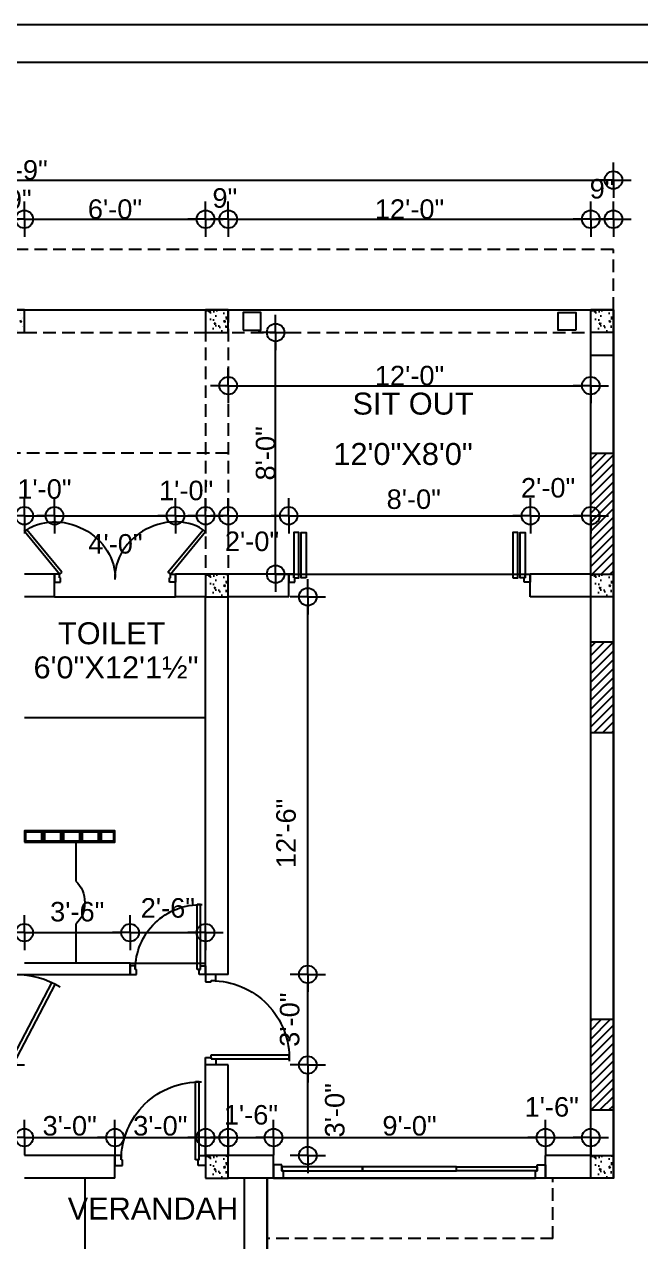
# Model space of a CAD drawing. Header units: inches. Extents: x 171009 to 352533, y -79956 to -38287.
# Drawn here: x 173543 to 173787.8, y -40141.6 to -39657.9 of the extents above; entities that cross this region are included whole.
import ezdxf

# ---------------------------------------------------------------- set-up
doc = ezdxf.new("R2010")
doc.units = ezdxf.units.IN
doc.header["$LTSCALE"] = 20
doc.header["$MEASUREMENT"] = 0
doc.header["$PDMODE"] = 34
doc.header["$PDSIZE"] = 5
doc.linetypes.add('HIDDEN', pattern=[0.375, 0.25, -0.125])
doc.linetypes.add('HIDDEN2', pattern=[0.1875, 0.125, -0.0625])
doc.layers.get('0').update_dxf_attribs({"linetype": 'CONTINUOUS'})
doc.layers.get('Defpoints').update_dxf_attribs({"linetype": 'CONTINUOUS'})
for name, color, linetype in [('AREA', 3, 'CONTINUOUS'), ('border', 230, 'CONTINUOUS'), ('COLUMN', 31, 'CONTINUOUS'), ('DIMLINE', 254, 'CONTINUOUS'), ('DOOR', 1, 'CONTINUOUS'), ('GLASS BRICKS', 4, 'CONTINUOUS'), ('HATCH', 8, 'CONTINUOUS'), ('text', 2, 'CONTINUOUS'), ('wall', 13, 'CONTINUOUS'), ('WINDOW', 4, 'CONTINUOUS')]:
    doc.layers.add(name, color=color, linetype=linetype)
doc.styles.add('style5', font='arial_B.ttf')
doc.styles.add('TEXTM', font='arial_B.ttf')
doc.dimstyles.new('ARCH_96_0', dxfattribs={"dimtxt": 7.75, "dimasz": 3.5, "dimexe": 0.25, "dimexo": 0, "dimgap": 0, "dimtad": 1, "dimzin": 15, "dimdsep": 46, "dimlunit": 4, "dimtxsty": 'TEXTM', "dimblk": 'BLK', "dimcen": 0, "dimdle": 0.09375, "dimse1": 1, "dimse2": 1, "dimclrd": 256, "dimclrt": 3, "dimadec": 0, "dimazin": 0, "dimtfac": 1, "dimtix": 1, "dimtmove": 2, "dimatfit": 3, "dimldrblk": 'BLK', "dimfxl": 0.25, "dimtvp": 1.4625, "dimtolj": 1, "dimtzin": 15, "dimlwd": -1, "dimarcsym": 0})
pattern_1 = [(45, (0, 18), (-1.767766953, 1.767766953), [])]

# ---------------------------------------------------------------- blocks, each defined once
blk = doc.blocks.new('A$C3B4262AC')
at = {"layer": 'DOOR'}
for p, q in [((0, 4), (0, 0)), ((2.5, 4), (0, 4)), ((2.5, 2.25), (2.5, 4)), ((0, 0), (3, 0)), ((3, 2.25), (2.5, 2.25)), ((3, 0), (3, 2.25))]:
    blk.add_line(p, q, dxfattribs=at)
blk = doc.blocks.new('DR1H902')
at = {"color": 0}
for p, q in [((-0.5, 0), (-0.5, 1)), ((-0.5, 1), (-0.45, 1)), ((-0.45, 0), (-0.45, 1)), ((-0.5, 0), (-0.45, 0))]:
    blk.add_line(p, q, dxfattribs=at)
blk.add_arc((-0.5, 0), 1, 0, 91.707, dxfattribs=at)
blk = doc.blocks.new('A$C1F9E242A')
blk.add_blockref('A$C3B4262AC', (0, 0))
at = {"xscale": -1}
blk.add_blockref('A$C3B4262AC', (36, 0), dxfattribs=at)
at = {"layer": 'DOOR', "xscale": -31, "yscale": 31, "zscale": 68.88888888888889}
blk.add_blockref('DR1H902', (18, 2.25), dxfattribs=at)
blk = doc.blocks.new('*U28')
at = {"xscale": -1}
blk.add_blockref('A$C1F9E242A', (0, -2), dxfattribs=at)
blk = doc.blocks.new('*U49')
blk.add_blockref('A$C1F9E242A', (-36, -2))
blk = doc.blocks.new('A$C30EC73FB')
at = {"layer": 'DOOR'}
for p, q in [((2, 0), (-12, 16.94)), ((2.94, 0.78), (-11.02, 17.65)), ((2.94, 0.78), (2, 0))]:
    blk.add_line(p, q, dxfattribs=at)
at = {"layer": 'DOOR', "extrusion": (0, 0, -1)}
blk.add_ellipse((2.83, 1.52), major_axis=(-19.46, 9.92), ratio=0.847758, start_param=0.387427, end_param=2.787493, dxfattribs=at)
blk = doc.blocks.new('*U48')
blk.add_blockref('A$C1F9E242A', (-36, -2))
blk = doc.blocks.new('BLK')
for q in [(0, 2), (-2, 0), (0, -2), (2, 0)]:
    blk.add_line((0, 0), q)
blk.add_circle((0, 0), 1)
blk = doc.blocks.new('*D53')
at = {"layer": 'Defpoints', "color": 0, "transparency": 16777216}
for p in [(173615.02, -39735.34), (173543.02, -39775.86), (173615.02, -39775.86)]:
    blk.add_point(p, dxfattribs=at)
at = {"layer": 'DIMLINE', "transparency": 16777216}
blk.add_line((173546.52, -39735.34), (173611.52, -39735.34), dxfattribs=at)
at = {"layer": 'DIMLINE', "transparency": 16777216, "xscale": 3.5, "yscale": 3.5, "zscale": 3.5, "rotation": 180}
blk.add_blockref('BLK', (173543.02, -39735.34), dxfattribs=at)
at = {"layer": 'DIMLINE', "transparency": 16777216, "xscale": 3.5, "yscale": 3.5, "zscale": 3.5}
blk.add_blockref('BLK', (173615.02, -39735.34), dxfattribs=at)
at = {"layer": 'DIMLINE', "color": 3, "transparency": 16777216, "insert": (173579.02, -39731.38), "char_height": 7.75, "attachment_point": 5, "style": 'TEXTM'}
blk.add_mtext('\\A1;6\'-0"', dxfattribs=at)
blk = doc.blocks.new('*D54')
at = {"layer": 'Defpoints', "color": 0, "transparency": 16777216}
for p in [(173768.02, -39735.34), (173624.02, -39775.86), (173768.02, -39775.86)]:
    blk.add_point(p, dxfattribs=at)
at = {"layer": 'DIMLINE', "transparency": 16777216}
blk.add_line((173627.52, -39735.34), (173764.52, -39735.34), dxfattribs=at)
at = {"layer": 'DIMLINE', "transparency": 16777216, "xscale": 3.5, "yscale": 3.5, "zscale": 3.5, "rotation": 180}
blk.add_blockref('BLK', (173624.02, -39735.34), dxfattribs=at)
at = {"layer": 'DIMLINE', "transparency": 16777216, "xscale": 3.5, "yscale": 3.5, "zscale": 3.5}
blk.add_blockref('BLK', (173768.02, -39735.34), dxfattribs=at)
at = {"layer": 'DIMLINE', "color": 3, "transparency": 16777216, "insert": (173696.02, -39731.38), "char_height": 7.75, "attachment_point": 5, "style": 'TEXTM'}
blk.add_mtext('\\A1;12\'-0"', dxfattribs=at)
blk = doc.blocks.new('*D65')
at = {"layer": 'Defpoints', "color": 0, "transparency": 16777216}
for p in [(173555.02, -39853.15), (173543.02, -39876.36), (173555.02, -39876.36)]:
    blk.add_point(p, dxfattribs=at)
at = {"layer": 'DIMLINE', "transparency": 16777216}
blk.add_line((173546.52, -39853.15), (173551.52, -39853.15), dxfattribs=at)
at = {"layer": 'DIMLINE', "transparency": 16777216, "xscale": 3.5, "yscale": 3.5, "zscale": 3.5, "rotation": 180}
blk.add_blockref('BLK', (173543.02, -39853.15), dxfattribs=at)
at = {"layer": 'DIMLINE', "transparency": 16777216, "xscale": 3.5, "yscale": 3.5, "zscale": 3.5}
blk.add_blockref('BLK', (173555.02, -39853.15), dxfattribs=at)
at = {"layer": 'DIMLINE', "color": 3, "transparency": 16777216, "insert": (173550.98, -39842.6), "char_height": 7.75, "attachment_point": 5, "style": 'TEXTM'}
blk.add_mtext('\\A1;1\'-0"', dxfattribs=at)
blk = doc.blocks.new('*D66')
at = {"layer": 'Defpoints', "color": 0, "transparency": 16777216}
for p in [(173603.02, -39853.15), (173555.02, -39882.62), (173603.02, -39882.62)]:
    blk.add_point(p, dxfattribs=at)
at = {"layer": 'DIMLINE', "transparency": 16777216}
blk.add_line((173558.52, -39853.15), (173599.52, -39853.15), dxfattribs=at)
at = {"layer": 'DIMLINE', "transparency": 16777216, "xscale": 3.5, "yscale": 3.5, "zscale": 3.5, "rotation": 180}
blk.add_blockref('BLK', (173555.02, -39853.15), dxfattribs=at)
at = {"layer": 'DIMLINE', "transparency": 16777216, "xscale": 3.5, "yscale": 3.5, "zscale": 3.5}
blk.add_blockref('BLK', (173603.02, -39853.15), dxfattribs=at)
at = {"layer": 'DIMLINE', "color": 3, "transparency": 16777216, "insert": (173579.21, -39864.37), "char_height": 7.75, "attachment_point": 5, "style": 'TEXTM'}
blk.add_mtext('\\A1;4\'-0"', dxfattribs=at)
blk = doc.blocks.new('*D67')
at = {"layer": 'Defpoints', "color": 0, "transparency": 16777216}
for p in [(173615.02, -39853.15), (173603.02, -39876.36), (173615.02, -39876.36)]:
    blk.add_point(p, dxfattribs=at)
at = {"layer": 'DIMLINE', "transparency": 16777216}
blk.add_line((173606.52, -39853.15), (173611.52, -39853.15), dxfattribs=at)
at = {"layer": 'DIMLINE', "transparency": 16777216, "xscale": 3.5, "yscale": 3.5, "zscale": 3.5, "rotation": 180}
blk.add_blockref('BLK', (173603.02, -39853.15), dxfattribs=at)
at = {"layer": 'DIMLINE', "transparency": 16777216, "xscale": 3.5, "yscale": 3.5, "zscale": 3.5}
blk.add_blockref('BLK', (173615.02, -39853.15), dxfattribs=at)
at = {"layer": 'DIMLINE', "color": 3, "transparency": 16777216, "insert": (173607.29, -39843.17), "char_height": 7.75, "attachment_point": 5, "style": 'TEXTM'}
blk.add_mtext('\\A1;1\'-0"', dxfattribs=at)
blk = doc.blocks.new('*D68')
at = {"layer": 'Defpoints', "color": 0, "transparency": 16777216}
for p in [(173648.02, -39853.15), (173624.02, -39876.36), (173648.02, -39876.36)]:
    blk.add_point(p, dxfattribs=at)
at = {"layer": 'DIMLINE', "transparency": 16777216}
blk.add_line((173627.52, -39853.15), (173644.52, -39853.15), dxfattribs=at)
at = {"layer": 'DIMLINE', "transparency": 16777216, "xscale": 3.5, "yscale": 3.5, "zscale": 3.5, "rotation": 180}
blk.add_blockref('BLK', (173624.02, -39853.15), dxfattribs=at)
at = {"layer": 'DIMLINE', "transparency": 16777216, "xscale": 3.5, "yscale": 3.5, "zscale": 3.5}
blk.add_blockref('BLK', (173648.02, -39853.15), dxfattribs=at)
at = {"layer": 'DIMLINE', "color": 3, "transparency": 16777216, "insert": (173633.45, -39863.35), "char_height": 7.75, "attachment_point": 5, "style": 'TEXTM'}
blk.add_mtext('\\A1;2\'-0"', dxfattribs=at)
blk = doc.blocks.new('*D69')
at = {"layer": 'Defpoints', "color": 0, "transparency": 16777216}
for p in [(173744.02, -39853.15), (173648.02, -39876.36), (173744.02, -39876.36)]:
    blk.add_point(p, dxfattribs=at)
at = {"layer": 'DIMLINE', "transparency": 16777216}
blk.add_line((173651.52, -39853.15), (173740.52, -39853.15), dxfattribs=at)
at = {"layer": 'DIMLINE', "transparency": 16777216, "xscale": 3.5, "yscale": 3.5, "zscale": 3.5, "rotation": 180}
blk.add_blockref('BLK', (173648.02, -39853.15), dxfattribs=at)
at = {"layer": 'DIMLINE', "transparency": 16777216, "xscale": 3.5, "yscale": 3.5, "zscale": 3.5}
blk.add_blockref('BLK', (173744.02, -39853.15), dxfattribs=at)
at = {"layer": 'DIMLINE', "color": 3, "transparency": 16777216, "insert": (173697.7, -39846.62), "char_height": 7.75, "attachment_point": 5, "style": 'TEXTM'}
blk.add_mtext('\\A1;8\'-0"', dxfattribs=at)
blk = doc.blocks.new('*D70')
at = {"layer": 'Defpoints', "color": 0, "transparency": 16777216}
for p in [(173768.02, -39853.15), (173744.02, -39876.36), (173768.02, -39876.36)]:
    blk.add_point(p, dxfattribs=at)
at = {"layer": 'DIMLINE', "transparency": 16777216}
blk.add_line((173747.52, -39853.15), (173764.52, -39853.15), dxfattribs=at)
at = {"layer": 'DIMLINE', "transparency": 16777216, "xscale": 3.5, "yscale": 3.5, "zscale": 3.5, "rotation": 180}
blk.add_blockref('BLK', (173744.02, -39853.15), dxfattribs=at)
at = {"layer": 'DIMLINE', "transparency": 16777216, "xscale": 3.5, "yscale": 3.5, "zscale": 3.5}
blk.add_blockref('BLK', (173768.02, -39853.15), dxfattribs=at)
at = {"layer": 'DIMLINE', "color": 3, "transparency": 16777216, "insert": (173751.07, -39842.09), "char_height": 7.75, "attachment_point": 5, "style": 'TEXTM'}
blk.add_mtext('\\A1;2\'-0"', dxfattribs=at)
blk = doc.blocks.new('*D79')
at = {"layer": 'Defpoints', "color": 0, "transparency": 16777216}
for p in [(173579.02, -40100.2), (173543.02, -40107.36), (173579.02, -40107.36)]:
    blk.add_point(p, dxfattribs=at)
at = {"layer": 'DIMLINE', "transparency": 16777216}
blk.add_line((173546.52, -40100.2), (173575.52, -40100.2), dxfattribs=at)
at = {"layer": 'DIMLINE', "transparency": 16777216, "xscale": 3.5, "yscale": 3.5, "zscale": 3.5, "rotation": 180}
blk.add_blockref('BLK', (173543.02, -40100.2), dxfattribs=at)
at = {"layer": 'DIMLINE', "transparency": 16777216, "xscale": 3.5, "yscale": 3.5, "zscale": 3.5}
blk.add_blockref('BLK', (173579.02, -40100.2), dxfattribs=at)
at = {"layer": 'DIMLINE', "color": 3, "transparency": 16777216, "insert": (173561.02, -40095.58), "char_height": 7.75, "attachment_point": 5, "style": 'TEXTM'}
blk.add_mtext('\\A1;3\'-0"', dxfattribs=at)
blk = doc.blocks.new('*D80')
at = {"layer": 'Defpoints', "color": 0, "transparency": 16777216}
for p in [(173615.02, -40100.2), (173579.02, -40107.36), (173615.02, -40107.36)]:
    blk.add_point(p, dxfattribs=at)
at = {"layer": 'DIMLINE', "transparency": 16777216}
blk.add_line((173582.52, -40100.2), (173611.52, -40100.2), dxfattribs=at)
at = {"layer": 'DIMLINE', "transparency": 16777216, "xscale": 3.5, "yscale": 3.5, "zscale": 3.5, "rotation": 180}
blk.add_blockref('BLK', (173579.02, -40100.2), dxfattribs=at)
at = {"layer": 'DIMLINE', "transparency": 16777216, "xscale": 3.5, "yscale": 3.5, "zscale": 3.5}
blk.add_blockref('BLK', (173615.02, -40100.2), dxfattribs=at)
at = {"layer": 'DIMLINE', "color": 3, "transparency": 16777216, "insert": (173597.02, -40095.58), "char_height": 7.75, "attachment_point": 5, "style": 'TEXTM'}
blk.add_mtext('\\A1;3\'-0"', dxfattribs=at)
blk = doc.blocks.new('*D81')
at = {"layer": 'Defpoints', "color": 0, "transparency": 16777216}
for p in [(173642.02, -40100.2), (173624.02, -40107.36), (173642.02, -40107.36)]:
    blk.add_point(p, dxfattribs=at)
at = {"layer": 'DIMLINE', "transparency": 16777216}
blk.add_line((173627.52, -40100.2), (173638.52, -40100.2), dxfattribs=at)
at = {"layer": 'DIMLINE', "transparency": 16777216, "xscale": 3.5, "yscale": 3.5, "zscale": 3.5, "rotation": 180}
blk.add_blockref('BLK', (173624.02, -40100.2), dxfattribs=at)
at = {"layer": 'DIMLINE', "transparency": 16777216, "xscale": 3.5, "yscale": 3.5, "zscale": 3.5}
blk.add_blockref('BLK', (173642.02, -40100.2), dxfattribs=at)
at = {"layer": 'DIMLINE', "color": 3, "transparency": 16777216, "insert": (173633.02, -40091.22), "char_height": 7.75, "attachment_point": 5, "style": 'TEXTM'}
blk.add_mtext('\\A1;1\'-6"', dxfattribs=at)
blk = doc.blocks.new('*D82')
at = {"layer": 'Defpoints', "color": 0, "transparency": 16777216}
for p in [(173750.02, -40100.2), (173642.02, -40107.36), (173750.02, -40107.36)]:
    blk.add_point(p, dxfattribs=at)
at = {"layer": 'DIMLINE', "transparency": 16777216}
blk.add_line((173645.52, -40100.2), (173746.52, -40100.2), dxfattribs=at)
at = {"layer": 'DIMLINE', "transparency": 16777216, "xscale": 3.5, "yscale": 3.5, "zscale": 3.5, "rotation": 180}
blk.add_blockref('BLK', (173642.02, -40100.2), dxfattribs=at)
at = {"layer": 'DIMLINE', "transparency": 16777216, "xscale": 3.5, "yscale": 3.5, "zscale": 3.5}
blk.add_blockref('BLK', (173750.02, -40100.2), dxfattribs=at)
at = {"layer": 'DIMLINE', "color": 3, "transparency": 16777216, "insert": (173696.02, -40095.58), "char_height": 7.75, "attachment_point": 5, "style": 'TEXTM'}
blk.add_mtext('\\A1;9\'-0"', dxfattribs=at)
blk = doc.blocks.new('*D83')
at = {"layer": 'Defpoints', "color": 0, "transparency": 16777216}
for p in [(173768.02, -40100.2), (173750.02, -40107.36), (173768.02, -40107.36)]:
    blk.add_point(p, dxfattribs=at)
at = {"layer": 'DIMLINE', "transparency": 16777216}
blk.add_line((173753.52, -40100.2), (173764.52, -40100.2), dxfattribs=at)
at = {"layer": 'DIMLINE', "transparency": 16777216, "xscale": 3.5, "yscale": 3.5, "zscale": 3.5, "rotation": 180}
blk.add_blockref('BLK', (173750.02, -40100.2), dxfattribs=at)
at = {"layer": 'DIMLINE', "transparency": 16777216, "xscale": 3.5, "yscale": 3.5, "zscale": 3.5}
blk.add_blockref('BLK', (173768.02, -40100.2), dxfattribs=at)
at = {"layer": 'DIMLINE', "color": 3, "transparency": 16777216, "insert": (173752.51, -40088.06), "char_height": 7.75, "attachment_point": 5, "style": 'TEXTM'}
blk.add_mtext('\\A1;1\'-6"', dxfattribs=at)
blk = doc.blocks.new('*D87')
at = {"layer": 'Defpoints', "color": 0, "transparency": 16777216}
for p in [(173585.02, -40018.79), (173543.02, -40030.86), (173585.02, -40030.86)]:
    blk.add_point(p, dxfattribs=at)
at = {"layer": 'DIMLINE', "transparency": 16777216}
blk.add_line((173546.52, -40018.79), (173581.52, -40018.79), dxfattribs=at)
at = {"layer": 'DIMLINE', "transparency": 16777216, "xscale": 3.5, "yscale": 3.5, "zscale": 3.5, "rotation": 180}
blk.add_blockref('BLK', (173543.02, -40018.79), dxfattribs=at)
at = {"layer": 'DIMLINE', "transparency": 16777216, "xscale": 3.5, "yscale": 3.5, "zscale": 3.5}
blk.add_blockref('BLK', (173585.02, -40018.79), dxfattribs=at)
at = {"layer": 'DIMLINE', "color": 3, "transparency": 16777216, "insert": (173564.02, -40010.51), "char_height": 7.75, "attachment_point": 5, "style": 'TEXTM'}
blk.add_mtext('\\A1;3\'-6"', dxfattribs=at)
blk = doc.blocks.new('*D88')
at = {"layer": 'Defpoints', "color": 0, "transparency": 16777216}
for p in [(173615.02, -40018.79), (173585.02, -40030.86), (173615.02, -40030.86)]:
    blk.add_point(p, dxfattribs=at)
at = {"layer": 'DIMLINE', "transparency": 16777216}
blk.add_line((173588.52, -40018.79), (173611.52, -40018.79), dxfattribs=at)
at = {"layer": 'DIMLINE', "transparency": 16777216, "xscale": 3.5, "yscale": 3.5, "zscale": 3.5, "rotation": 180}
blk.add_blockref('BLK', (173585.02, -40018.79), dxfattribs=at)
at = {"layer": 'DIMLINE', "transparency": 16777216, "xscale": 3.5, "yscale": 3.5, "zscale": 3.5}
blk.add_blockref('BLK', (173615.02, -40018.79), dxfattribs=at)
at = {"layer": 'DIMLINE', "color": 3, "transparency": 16777216, "insert": (173600.02, -40009.01), "char_height": 7.75, "attachment_point": 5, "style": 'TEXTM'}
blk.add_mtext('\\A1;2\'-6"', dxfattribs=at)
blk = doc.blocks.new('*D89')
at = {"layer": 'Defpoints', "color": 0, "transparency": 16777216}
for p in [(173624.02, -40071.36), (173655.59, -40071.36), (173624.02, -40107.36)]:
    blk.add_point(p, dxfattribs=at)
at = {"layer": 'DIMLINE', "transparency": 16777216}
blk.add_line((173655.59, -40103.86), (173655.59, -40074.86), dxfattribs=at)
at = {"layer": 'DIMLINE', "transparency": 16777216, "xscale": 3.5, "yscale": 3.5, "zscale": 3.5}
for p, rotation in [((173655.59, -40071.36), 90), ((173655.59, -40107.36), 270)]:
    blk.add_blockref('BLK', p, dxfattribs=dict(at, rotation=rotation))
at = {"layer": 'DIMLINE', "color": 3, "transparency": 16777216, "insert": (173666.38, -40089.36), "char_height": 7.75, "attachment_point": 5, "rotation": 90, "style": 'TEXTM'}
blk.add_mtext('\\A1;3\'-0"', dxfattribs=at)
blk = doc.blocks.new('*D90')
at = {"layer": 'Defpoints', "color": 0, "transparency": 16777216}
for p in [(173624.02, -40035.36), (173655.59, -40035.36), (173624.02, -40071.36)]:
    blk.add_point(p, dxfattribs=at)
at = {"layer": 'DIMLINE', "transparency": 16777216}
blk.add_line((173655.59, -40067.86), (173655.59, -40038.86), dxfattribs=at)
at = {"layer": 'DIMLINE', "transparency": 16777216, "xscale": 3.5, "yscale": 3.5, "zscale": 3.5}
for p, rotation in [((173655.59, -40035.36), 90), ((173655.59, -40071.36), 270)]:
    blk.add_blockref('BLK', p, dxfattribs=dict(at, rotation=rotation))
at = {"layer": 'DIMLINE', "color": 3, "transparency": 16777216, "insert": (173648.44, -40053.36), "char_height": 7.75, "attachment_point": 5, "rotation": 90, "style": 'TEXTM'}
blk.add_mtext('\\A1;3\'-0"', dxfattribs=at)
blk = doc.blocks.new('*D91')
at = {"layer": 'Defpoints', "color": 0, "transparency": 16777216}
for p in [(173624.02, -39885.36), (173655.59, -39885.36), (173624.02, -40035.36)]:
    blk.add_point(p, dxfattribs=at)
at = {"layer": 'DIMLINE', "transparency": 16777216}
blk.add_line((173655.59, -40031.86), (173655.59, -39888.86), dxfattribs=at)
at = {"layer": 'DIMLINE', "transparency": 16777216, "xscale": 3.5, "yscale": 3.5, "zscale": 3.5}
for p, rotation in [((173655.59, -39885.36), 90), ((173655.59, -40035.36), 270)]:
    blk.add_blockref('BLK', p, dxfattribs=dict(at, rotation=rotation))
at = {"layer": 'DIMLINE', "color": 3, "transparency": 16777216, "insert": (173647, -39979.37), "char_height": 7.75, "attachment_point": 5, "rotation": 90, "style": 'TEXTM'}
blk.add_mtext('\\A1;12\'-6"', dxfattribs=at)
blk = doc.blocks.new('*D95')
at = {"layer": 'Defpoints', "color": 0, "transparency": 16777216}
for p in [(173534.02, -39735.34), (173534.02, -39775.86), (173543.02, -39775.86)]:
    blk.add_point(p, dxfattribs=at)
at = {"layer": 'DIMLINE', "transparency": 16777216}
blk.add_line((173539.52, -39735.34), (173537.52, -39735.34), dxfattribs=at)
at = {"layer": 'DIMLINE', "transparency": 16777216, "xscale": 3.5, "yscale": 3.5, "zscale": 3.5, "rotation": 180}
blk.add_blockref('BLK', (173534.02, -39735.34), dxfattribs=at)
at = {"layer": 'DIMLINE', "transparency": 16777216, "xscale": 3.5, "yscale": 3.5, "zscale": 3.5}
blk.add_blockref('BLK', (173543.02, -39735.34), dxfattribs=at)
at = {"layer": 'DIMLINE', "color": 3, "transparency": 16777216, "insert": (173540.97, -39727.55), "char_height": 7.75, "attachment_point": 5, "style": 'TEXTM'}
blk.add_mtext('\\A1;9"', dxfattribs=at)
blk = doc.blocks.new('*D96')
at = {"layer": 'Defpoints', "color": 0, "transparency": 16777216}
for p in [(173615.02, -39735.34), (173615.02, -39775.86), (173624.02, -39775.86)]:
    blk.add_point(p, dxfattribs=at)
at = {"layer": 'DIMLINE', "transparency": 16777216}
blk.add_line((173620.52, -39735.34), (173618.52, -39735.34), dxfattribs=at)
at = {"layer": 'DIMLINE', "transparency": 16777216, "xscale": 3.5, "yscale": 3.5, "zscale": 3.5, "rotation": 180}
blk.add_blockref('BLK', (173615.02, -39735.34), dxfattribs=at)
at = {"layer": 'DIMLINE', "transparency": 16777216, "xscale": 3.5, "yscale": 3.5, "zscale": 3.5}
blk.add_blockref('BLK', (173624.02, -39735.34), dxfattribs=at)
at = {"layer": 'DIMLINE', "color": 3, "transparency": 16777216, "insert": (173622.66, -39726.95), "char_height": 7.75, "attachment_point": 5, "style": 'TEXTM'}
blk.add_mtext('\\A1;9"', dxfattribs=at)
blk = doc.blocks.new('*D97')
at = {"layer": 'Defpoints', "color": 0, "transparency": 16777216}
for p in [(173777.02, -39735.34), (173768.02, -39775.86), (173777.02, -39775.86)]:
    blk.add_point(p, dxfattribs=at)
at = {"layer": 'DIMLINE', "transparency": 16777216}
blk.add_line((173771.52, -39735.34), (173773.52, -39735.34), dxfattribs=at)
at = {"layer": 'DIMLINE', "transparency": 16777216, "xscale": 3.5, "yscale": 3.5, "zscale": 3.5, "rotation": 180}
blk.add_blockref('BLK', (173768.02, -39735.34), dxfattribs=at)
at = {"layer": 'DIMLINE', "transparency": 16777216, "xscale": 3.5, "yscale": 3.5, "zscale": 3.5}
blk.add_blockref('BLK', (173777.02, -39735.34), dxfattribs=at)
at = {"layer": 'DIMLINE', "color": 3, "transparency": 16777216, "insert": (173772.52, -39723.28), "char_height": 7.75, "attachment_point": 5, "style": 'TEXTM'}
blk.add_mtext('\\A1;9"', dxfattribs=at)
blk = doc.blocks.new('*D108')
at = {"layer": 'Defpoints', "color": 0, "transparency": 16777216}
for p in [(173619.52, -39780.36), (173642.84, -39780.36), (173638.23, -39876.36)]:
    blk.add_point(p, dxfattribs=at)
at = {"layer": 'DIMLINE', "transparency": 16777216}
blk.add_line((173642.84, -39872.86), (173642.84, -39783.86), dxfattribs=at)
at = {"layer": 'DIMLINE', "transparency": 16777216, "xscale": 3.5, "yscale": 3.5, "zscale": 3.5}
for p, rotation in [((173642.84, -39780.36), 90), ((173642.84, -39876.36), 270)]:
    blk.add_blockref('BLK', p, dxfattribs=dict(at, rotation=rotation))
at = {"layer": 'DIMLINE', "color": 3, "transparency": 16777216, "insert": (173638.89, -39828.36), "char_height": 7.75, "attachment_point": 5, "rotation": 90, "style": 'TEXTM'}
blk.add_mtext('\\A1;8\'-0"', dxfattribs=at)
blk = doc.blocks.new('*D109')
at = {"layer": 'Defpoints', "color": 0, "transparency": 16777216}
for p in [(173768.02, -39801.48), (173624.02, -39817.34), (173768.02, -39817.34)]:
    blk.add_point(p, dxfattribs=at)
at = {"layer": 'DIMLINE', "transparency": 16777216}
blk.add_line((173627.52, -39801.48), (173764.52, -39801.48), dxfattribs=at)
at = {"layer": 'DIMLINE', "transparency": 16777216, "xscale": 3.5, "yscale": 3.5, "zscale": 3.5, "rotation": 180}
blk.add_blockref('BLK', (173624.02, -39801.48), dxfattribs=at)
at = {"layer": 'DIMLINE', "transparency": 16777216, "xscale": 3.5, "yscale": 3.5, "zscale": 3.5}
blk.add_blockref('BLK', (173768.02, -39801.48), dxfattribs=at)
at = {"layer": 'DIMLINE', "color": 3, "transparency": 16777216, "insert": (173696.02, -39797.52), "char_height": 7.75, "attachment_point": 5, "style": 'TEXTM'}
blk.add_mtext('\\A1;12\'-0"', dxfattribs=at)
blk = doc.blocks.new('*D158')
at = {"layer": 'Defpoints', "color": 0, "transparency": 16777216}
for p in [(173777.02, -39719.78), (173300.02, -39747.36), (173777.02, -39747.36)]:
    blk.add_point(p, dxfattribs=at)
at = {"layer": 'DIMLINE', "transparency": 16777216}
blk.add_line((173303.52, -39719.78), (173773.52, -39719.78), dxfattribs=at)
at = {"layer": 'DIMLINE', "transparency": 16777216, "xscale": 3.5, "yscale": 3.5, "zscale": 3.5, "rotation": 180}
blk.add_blockref('BLK', (173300.02, -39719.78), dxfattribs=at)
at = {"layer": 'DIMLINE', "transparency": 16777216, "xscale": 3.5, "yscale": 3.5, "zscale": 3.5}
blk.add_blockref('BLK', (173777.02, -39719.78), dxfattribs=at)
at = {"layer": 'DIMLINE', "color": 3, "transparency": 16777216, "insert": (173538.52, -39715.82), "char_height": 7.75, "attachment_point": 5, "style": 'TEXTM'}
blk.add_mtext('\\A1;39\'-9"', dxfattribs=at)
blk = doc.blocks.new('A$C51655814')
at = {"layer": 'DOOR', "color": 4}
for p, q in [((23.9, 0), (2.67, 43.23)), ((25.7, 0.88), (4.5, 44.05)), ((22.11, 0.88), (43.31, 44.05)), ((23.9, 0), (45.14, 43.23)), ((23.9, 0), (22.11, 0.88)), ((23.9, 0), (25.7, 0.88))]:
    blk.add_line(p, q, dxfattribs=at)
blk.add_arc((23.9, -1.65), 49.65, 61.22061, 118.77939, dxfattribs=at)

msp = doc.modelspace()

# ---------------------------------------------------------------- hatches: boundary and pattern name
h = msp.add_hatch()
h.set_pattern_fill('ANSI31', color=256, scale=20, style=0)
h.set_pattern_definition(pattern_1)
h.paths.add_polyline_path([(173777.018, -39828.358), (173768.018, -39828.358), (173768.018, -39876.358), (173777.018, -39876.358)])
h = msp.add_hatch()
h.set_pattern_fill('ANSI31', color=256, scale=20, style=0)
h.set_pattern_definition(pattern_1)
h.paths.add_polyline_path([(173777.018, -39903.358), (173768.018, -39903.358), (173768.018, -39939.358), (173777.018, -39939.358)])
h = msp.add_hatch()
h.set_pattern_fill('ANSI31', color=256, scale=20, style=0)
h.paths.add_polyline_path([(173777.018, -40053.358), (173768.018, -40053.358), (173768.018, -40089.358), (173777.018, -40089.358)])
at = {"layer": 'HATCH'}
h = msp.add_hatch(dxfattribs=at)
h.set_pattern_fill('AR-CONC', color=8, style=0)
h.set_pattern_definition([(50, (48.9617, -2078.8296), (7.17260183, -0.62752135), [0.75, -8.25]), (355, (48.962, -2078.8296), (-1.38751334, 7.52192134), [0.6, -6.6]), (100.4514, (49.5594, -2078.882), (5.78509382, 6.89439542), [0.6374019, -7.01142112]), (46.1842, (48.962, -2076.83), (10.6724105, -1.65519014), [1.125, -12.375]), (96.6356, (49.851, -2076.968), (9.34662706, 9.7411787), [0.9561029, -10.51713]), (351.1842, (48.962, -2076.83), (9.34661945, 9.741186), [0.9, -9.9]), (21, (49.9617, -2077.3296), (5.96907052, -4.0261889), [0.75, -8.25]), (326, (49.962, -2077.3296), (2.43315332, 7.25150045), [0.6, -6.6]), (71.4514, (50.459, -2077.665), (8.40222629, 3.22530497), [0.6374019, -7.01142112]), (37.5, (48.9617, -2078.8296), (0.121598553, 3.32893854), [0, -6.52, 0, -6.7, 0, -6.625]), (7.5, (48.9617, -2078.8296), (2.630695374, 3.94411712), [0, -3.82, 0, -6.37, 0, -2.525]), (327.5, (46.7317, -2078.8296), (5.33822436, -0.225548717), [0, -2.5, 0, -7.8, 0, -10.35]), (317.5, (45.7317, -2078.8296), (5.83186169, 1.00104982), [0, -3.25, 0, -5.18, 0, -7.35])])
h.paths.add_polyline_path([(173543.019, -39771.358), (173534.019, -39771.358), (173534.019, -39780.358), (173543.019, -39780.358)])
h = msp.add_hatch(dxfattribs=at)
h.set_pattern_fill('AR-CONC', color=8, style=0)
h.set_pattern_definition([(50, (129.96, -2078.8296), (7.17260183, -0.62752135), [0.75, -8.25]), (355, (129.96, -2078.8296), (-1.38751334, 7.52192134), [0.6, -6.6]), (100.4514, (130.558, -2078.882), (5.78509382, 6.89439542), [0.6374019, -7.01142112]), (46.1842, (129.96, -2076.83), (10.6724105, -1.65519014), [1.125, -12.375]), (96.6356, (130.85, -2076.968), (9.34662706, 9.7411787), [0.9561029, -10.51713]), (351.1842, (129.96, -2076.83), (9.34661945, 9.741186), [0.9, -9.9]), (21, (130.96, -2077.3296), (5.96907052, -4.0261889), [0.75, -8.25]), (326, (130.96, -2077.3296), (2.43315332, 7.25150045), [0.6, -6.6]), (71.4514, (131.4576, -2077.665), (8.40222629, 3.22530497), [0.6374019, -7.01142112]), (37.5, (129.9602, -2078.8296), (0.121598553, 3.32893854), [0, -6.52, 0, -6.7, 0, -6.625]), (7.5, (129.96, -2078.8296), (2.630695374, 3.94411712), [0, -3.82, 0, -6.37, 0, -2.525]), (327.5, (127.7302, -2078.8296), (5.33822436, -0.225548717), [0, -2.5, 0, -7.8, 0, -10.35]), (317.5, (126.73, -2078.8296), (5.83186169, 1.00104982), [0, -3.25, 0, -5.18, 0, -7.35])])
h.paths.add_polyline_path([(173624.018, -39771.358), (173615.018, -39771.358), (173615.018, -39780.358), (173624.018, -39780.358)])
h = msp.add_hatch(dxfattribs=at)
h.set_pattern_fill('AR-CONC', color=8, style=0)
h.set_pattern_definition([(50, (282.96, -2078.8296), (7.17260183, -0.62752135), [0.75, -8.25]), (355, (282.96, -2078.8296), (-1.38751334, 7.52192134), [0.6, -6.6]), (100.4514, (283.558, -2078.882), (5.78509382, 6.89439542), [0.6374019, -7.01142112]), (46.1842, (282.96, -2076.83), (10.6724105, -1.65519014), [1.125, -12.375]), (96.6356, (283.85, -2076.968), (9.34662706, 9.7411787), [0.9561029, -10.51713]), (351.1842, (282.96, -2076.83), (9.34661945, 9.741186), [0.9, -9.9]), (21, (283.96, -2077.3296), (5.96907052, -4.0261889), [0.75, -8.25]), (326, (283.96, -2077.3296), (2.43315332, 7.25150045), [0.6, -6.6]), (71.4514, (284.4576, -2077.665), (8.40222629, 3.22530497), [0.6374019, -7.01142112]), (37.5, (282.9602, -2078.8296), (0.121598553, 3.32893854), [0, -6.52, 0, -6.7, 0, -6.625]), (7.5, (282.96, -2078.8296), (2.630695374, 3.94411712), [0, -3.82, 0, -6.37, 0, -2.525]), (327.5, (280.7302, -2078.8296), (5.33822436, -0.225548717), [0, -2.5, 0, -7.8, 0, -10.35]), (317.5, (279.73, -2078.8296), (5.83186169, 1.00104982), [0, -3.25, 0, -5.18, 0, -7.35])])
h.paths.add_polyline_path([(173777.018, -39771.358), (173768.018, -39771.358), (173768.018, -39780.358), (173777.018, -39780.358)])
h = msp.add_hatch(dxfattribs=at)
h.set_pattern_fill('AR-CONC', color=8, style=0)
h.set_pattern_definition([(50, (129.9617, -2183.8296), (7.17260183, -0.62752135), [0.75, -8.25]), (355, (129.962, -2183.8296), (-1.38751334, 7.52192134), [0.6, -6.6]), (100.4514, (130.5594, -2183.882), (5.78509382, 6.89439542), [0.6374019, -7.01142112]), (46.1842, (129.962, -2181.83), (10.6724105, -1.65519014), [1.125, -12.375]), (96.6356, (130.851, -2181.968), (9.34662706, 9.7411787), [0.9561029, -10.51713]), (351.1842, (129.962, -2181.83), (9.34661945, 9.741186), [0.9, -9.9]), (21, (130.9617, -2182.3296), (5.96907052, -4.0261889), [0.75, -8.25]), (326, (130.962, -2182.3296), (2.43315332, 7.25150045), [0.6, -6.6]), (71.4514, (131.459, -2182.665), (8.40222629, 3.22530497), [0.6374019, -7.01142112]), (37.5, (129.9617, -2183.8296), (0.121598553, 3.32893854), [0, -6.52, 0, -6.7, 0, -6.625]), (7.5, (129.9617, -2183.8296), (2.630695374, 3.94411712), [0, -3.82, 0, -6.37, 0, -2.525]), (327.5, (127.7317, -2183.8296), (5.33822436, -0.225548717), [0, -2.5, 0, -7.8, 0, -10.35]), (317.5, (126.7317, -2183.8296), (5.83186169, 1.00104982), [0, -3.25, 0, -5.18, 0, -7.35])])
h.paths.add_polyline_path([(173624.019, -39876.358), (173615.019, -39876.358), (173615.019, -39885.358), (173624.019, -39885.358)])
h = msp.add_hatch(dxfattribs=at)
h.set_pattern_fill('AR-CONC', color=8, style=0)
h.set_pattern_definition([(50, (282.96, -2183.8296), (7.17260183, -0.62752135), [0.75, -8.25]), (355, (282.96, -2183.8296), (-1.38751334, 7.52192134), [0.6, -6.6]), (100.4514, (283.558, -2183.882), (5.78509382, 6.89439542), [0.6374019, -7.01142112]), (46.1842, (282.96, -2181.83), (10.6724105, -1.65519014), [1.125, -12.375]), (96.6356, (283.85, -2181.968), (9.34662706, 9.7411787), [0.9561029, -10.51713]), (351.1842, (282.96, -2181.83), (9.34661945, 9.741186), [0.9, -9.9]), (21, (283.96, -2182.3296), (5.96907052, -4.0261889), [0.75, -8.25]), (326, (283.96, -2182.3296), (2.43315332, 7.25150045), [0.6, -6.6]), (71.4514, (284.4576, -2182.665), (8.40222629, 3.22530497), [0.6374019, -7.01142112]), (37.5, (282.9602, -2183.8296), (0.121598553, 3.32893854), [0, -6.52, 0, -6.7, 0, -6.625]), (7.5, (282.96, -2183.8296), (2.630695374, 3.94411712), [0, -3.82, 0, -6.37, 0, -2.525]), (327.5, (280.7302, -2183.8296), (5.33822436, -0.225548717), [0, -2.5, 0, -7.8, 0, -10.35]), (317.5, (279.73, -2183.8296), (5.83186169, 1.00104982), [0, -3.25, 0, -5.18, 0, -7.35])])
h.paths.add_polyline_path([(173777.018, -39876.358), (173768.018, -39876.358), (173768.018, -39885.358), (173777.018, -39885.358)])
h = msp.add_hatch(dxfattribs=at)
h.set_pattern_fill('AR-CONC', color=8, style=0)
h.set_pattern_definition([(50, (129.9617, -2414.8296), (7.17260183, -0.62752135), [0.75, -8.25]), (355, (129.962, -2414.8296), (-1.38751334, 7.52192134), [0.6, -6.6]), (100.4514, (130.5594, -2414.882), (5.78509382, 6.89439542), [0.6374019, -7.01142112]), (46.1842, (129.962, -2412.83), (10.6724105, -1.65519014), [1.125, -12.375]), (96.6356, (130.851, -2412.968), (9.34662706, 9.7411787), [0.9561029, -10.51713]), (351.1842, (129.962, -2412.83), (9.34661945, 9.741186), [0.9, -9.9]), (21, (130.9617, -2413.3296), (5.96907052, -4.0261889), [0.75, -8.25]), (326, (130.962, -2413.3296), (2.43315332, 7.25150045), [0.6, -6.6]), (71.4514, (131.459, -2413.665), (8.40222629, 3.22530497), [0.6374019, -7.01142112]), (37.5, (129.9617, -2414.8296), (0.121598553, 3.32893854), [0, -6.52, 0, -6.7, 0, -6.625]), (7.5, (129.9617, -2414.8296), (2.630695374, 3.94411712), [0, -3.82, 0, -6.37, 0, -2.525]), (327.5, (127.7317, -2414.8296), (5.33822436, -0.225548717), [0, -2.5, 0, -7.8, 0, -10.35]), (317.5, (126.7317, -2414.8296), (5.83186169, 1.00104982), [0, -3.25, 0, -5.18, 0, -7.35])])
h.paths.add_polyline_path([(173624.019, -40107.358), (173615.019, -40107.358), (173615.019, -40116.358), (173624.019, -40116.358)])
h = msp.add_hatch(dxfattribs=at)
h.set_pattern_fill('AR-CONC', color=8, style=0)
h.set_pattern_definition([(50, (282.9617, -2414.8296), (7.17260183, -0.62752135), [0.75, -8.25]), (355, (282.962, -2414.8296), (-1.38751334, 7.52192134), [0.6, -6.6]), (100.4514, (283.5594, -2414.882), (5.78509382, 6.89439542), [0.6374019, -7.01142112]), (46.1842, (282.962, -2412.83), (10.6724105, -1.65519014), [1.125, -12.375]), (96.6356, (283.851, -2412.968), (9.34662706, 9.7411787), [0.9561029, -10.51713]), (351.1842, (282.962, -2412.83), (9.34661945, 9.741186), [0.9, -9.9]), (21, (283.9617, -2413.3296), (5.96907052, -4.0261889), [0.75, -8.25]), (326, (283.962, -2413.3296), (2.43315332, 7.25150045), [0.6, -6.6]), (71.4514, (284.459, -2413.665), (8.40222629, 3.22530497), [0.6374019, -7.01142112]), (37.5, (282.9617, -2414.8296), (0.121598553, 3.32893854), [0, -6.52, 0, -6.7, 0, -6.625]), (7.5, (282.9617, -2414.8296), (2.630695374, 3.94411712), [0, -3.82, 0, -6.37, 0, -2.525]), (327.5, (280.7317, -2414.8296), (5.33822436, -0.225548717), [0, -2.5, 0, -7.8, 0, -10.35]), (317.5, (279.7317, -2414.8296), (5.83186169, 1.00104982), [0, -3.25, 0, -5.18, 0, -7.35])])
h.paths.add_polyline_path([(173777.019, -40107.358), (173768.019, -40107.358), (173768.019, -40116.358), (173777.019, -40116.358)])

# ---------------------------------------------------------------- linework, layer by layer
at = {"linetype": 'HIDDEN'}
for p, q in [((173777.018, -39747.358), (173300.018, -39747.358)), ((173777.018, -39771.358), (173777.018, -39747.358)), ((173753.018, -40140.358), (173753.018, -40116.358)), ((173753.018, -40140.358), (173639.018, -40140.358))]:
    msp.add_line(p, q, dxfattribs=at)
at = {"linetype": 'HIDDEN2', "ltscale": 2}
for p, q in [((173615.018, -39771.358), (173615.018, -39876.358)), ((173624.018, -39771.358), (173624.018, -39876.358)), ((173543.018, -39780.358), (173768.018, -39780.358)), ((173624.018, -39828.331), (173453.018, -39828.331))]:
    msp.add_line(p, q, dxfattribs=at)
for p, q in [((173555.018, -39885.358), (173603.018, -39885.358)), ((173543.018, -39933.358), (173615.018, -39933.358)), ((173563.539, -39998.418), (173563.539, -39982.858)), ((173563.539, -40030.858), (173563.539, -40015.299)), ((173585.018, -40030.858), (173615.018, -40030.858)), ((173567.018, -40116.358), (173567.018, -40176.358)), ((173630.518, -40176.358), (173630.518, -40116.358)), ((173639.518, -40185.358), (173639.518, -40116.358)), ((173646.018, -40116.358), (173746.018, -40116.358))]:
    msp.add_line(p, q)
at = {"color": 3}
msp.add_lwpolyline([(173236.719, -39657.916), (174863.333, -39657.916), (174863.333, -40437.786), (173236.719, -40437.786)], close=True, dxfattribs=at)
at = {"lineweight": -2}
for points in [[(173629.995, -39779.377), (173636.995, -39779.377), (173636.995, -39772.377), (173629.995, -39772.377)], [(173762.041, -39779.377), (173755.041, -39779.377), (173755.041, -39772.377), (173762.041, -39772.377)]]:
    msp.add_lwpolyline(points, close=True, dxfattribs=at)
at = {"extrusion": (0, 0, -1)}
msp.add_ellipse((173559.527, -40006.858), major_axis=(0, 10), ratio=0.748, start_param=0.566015, end_param=2.5755777, dxfattribs=at)
at = {"layer": 'AREA'}
msp.add_lwpolyline([(173300.018, -39771.358), (173777.018, -39771.358), (173777.019, -40116.358), (173639.518, -40116.358), (173639.518, -40185.358), (173582.518, -40185.358), (173582.518, -40303.358), (173494.518, -40303.358), (173494.518, -40185.358), (173437.518, -40185.358), (173437.518, -40116.358), (173300.016, -40116.358), (173300.016, -39771.358)], dxfattribs=at)
at = {"layer": 'border', "ltscale": 5}
msp.add_line((173236.719, -39672.972), (174863.333, -39672.972), dxfattribs=at)
at = {"layer": 'COLUMN'}
for points in [[(173534.019, -39780.358), (173543.019, -39780.358), (173543.019, -39771.358), (173534.019, -39771.358)], [(173615.018, -39780.358), (173624.018, -39780.358), (173624.018, -39771.358), (173615.018, -39771.358)], [(173777.018, -39780.358), (173768.018, -39780.358), (173768.018, -39771.358), (173777.018, -39771.358)], [(173615.019, -39885.358), (173624.019, -39885.358), (173624.019, -39876.358), (173615.019, -39876.358)], [(173777.019, -39885.358), (173768.019, -39885.358), (173768.019, -39876.358), (173777.019, -39876.358)], [(173615.019, -40116.358), (173624.019, -40116.358), (173624.019, -40107.358), (173615.019, -40107.358)], [(173777.019, -40116.358), (173768.019, -40116.358), (173768.019, -40107.358), (173777.019, -40107.358)]]:
    msp.add_lwpolyline(points, close=True, dxfattribs=at)
at = {"layer": 'DOOR', "color": 4}
for points in [[(173650.018, -39877.758), (173652.018, -39877.758), (173652.018, -39859.758), (173650.018, -39859.758)], [(173655.018, -39877.758), (173653.018, -39877.758), (173653.018, -39859.758), (173655.018, -39859.758)], [(173737.018, -39877.758), (173739.018, -39877.758), (173739.018, -39859.758), (173737.018, -39859.758)], [(173742.018, -39877.758), (173740.018, -39877.758), (173740.018, -39859.758), (173742.018, -39859.758)]]:
    msp.add_lwpolyline(points, close=True, dxfattribs=at)
at = {"layer": 'GLASS BRICKS'}
for points in [[(173543.018, -39982.858), (173550.518, -39982.858), (173550.518, -39978.358), (173543.018, -39978.358)], [(173550.518, -39982.858), (173558.018, -39982.858), (173558.018, -39978.358), (173550.518, -39978.358)], [(173558.018, -39982.858), (173565.518, -39982.858), (173565.518, -39978.358), (173558.018, -39978.358)], [(173565.518, -39982.858), (173573.018, -39982.858), (173573.018, -39978.358), (173565.518, -39978.358)], [(173573.018, -39982.858), (173579.018, -39982.858), (173579.018, -39978.358), (173573.018, -39978.358)]]:
    msp.add_lwpolyline(points, close=True, dxfattribs=at)
at = {"layer": 'GLASS BRICKS', "color": 8}
for points in [[(173543.518, -39982.358), (173550.018, -39982.358), (173550.018, -39978.858), (173543.518, -39978.858)], [(173551.018, -39982.358), (173557.518, -39982.358), (173557.518, -39978.858), (173551.018, -39978.858)], [(173558.518, -39982.358), (173565.018, -39982.358), (173565.018, -39978.858), (173558.518, -39978.858)], [(173566.018, -39982.358), (173572.518, -39982.358), (173572.518, -39978.858), (173566.018, -39978.858)], [(173573.518, -39982.358), (173578.518, -39982.358), (173578.518, -39978.858), (173573.518, -39978.858)]]:
    msp.add_lwpolyline(points, close=True, dxfattribs=at)
at = {"layer": 'wall', "color": 7}
for p, q in [((173543.018, -39771.358), (173768.018, -39771.358)), ((173648.018, -39876.358), (173744.018, -39876.358))]:
    msp.add_line(p, q, dxfattribs=at)
at = {"layer": 'wall'}
for p, q in [((173768.018, -39876.358), (173768.018, -39771.358)), ((173777.018, -39771.358), (173768.018, -39771.358)), ((173777.018, -40116.358), (173777.018, -39771.358)), ((173768.018, -39789.358), (173777.018, -39789.358)), ((173777.018, -39828.358), (173768.018, -39828.358)), ((173555.018, -39876.358), (173543.018, -39876.358)), ((173555.018, -39885.358), (173555.018, -39876.358)), ((173648.018, -39876.358), (173603.018, -39876.358)), ((173603.018, -39885.358), (173603.018, -39876.358)), ((173648.018, -39885.358), (173648.018, -39876.358)), ((173768.018, -39876.358), (173744.018, -39876.358)), ((173744.018, -39885.358), (173744.018, -39876.358)), ((173555.018, -39885.358), (173543.018, -39885.358)), ((173615.018, -39885.358), (173603.018, -39885.358)), ((173615.018, -40035.358), (173615.018, -39885.358)), ((173624.018, -40035.358), (173624.018, -39885.358)), ((173648.018, -39885.358), (173624.018, -39885.358)), ((173768.018, -39885.358), (173744.018, -39885.358)), ((173768.018, -40107.358), (173768.018, -39885.358)), ((173777.018, -39903.358), (173768.018, -39903.358)), ((173777.018, -39939.358), (173768.018, -39939.358)), ((173492.018, -40035.358), (173585.018, -40035.358)), ((173585.018, -40030.858), (173543.018, -40030.858)), ((173585.018, -40035.358), (173585.018, -40030.858)), ((173624.018, -40035.358), (173615.018, -40035.358)), ((173777.018, -40053.358), (173768.018, -40053.358)), ((173534.018, -40071.358), (173543.019, -40071.358)), ((173615.019, -40107.358), (173615.015, -40071.358)), ((173624.019, -40071.358), (173615.015, -40071.358)), ((173624.019, -40107.358), (173624.019, -40071.358)), ((173777.018, -40089.358), (173768.018, -40089.358)), ((173579.018, -40107.358), (173543.018, -40107.358)), ((173579.018, -40116.358), (173579.018, -40107.358)), ((173642.018, -40107.358), (173615.019, -40107.358)), ((173642.018, -40116.358), (173642.018, -40107.358)), ((173750.018, -40116.358), (173750.018, -40107.358)), ((173768.018, -40107.358), (173750.018, -40107.358)), ((173579.018, -40116.358), (173543.018, -40116.358)), ((173642.018, -40116.358), (173624.018, -40116.358)), ((173768.018, -40116.358), (173750.018, -40116.358))]:
    msp.add_line(p, q, dxfattribs=at)
at = {"layer": 'WINDOW', "color": 4}
for points in [[(173645.351, -40111.858), (173645.351, -40113.358), (173677.351, -40113.358), (173677.351, -40111.858)], [(173677.351, -40111.858), (173677.351, -40113.358), (173714.685, -40113.358), (173714.685, -40111.858)], [(173746.685, -40111.858), (173746.685, -40113.358), (173714.685, -40113.358), (173714.685, -40111.858)]]:
    msp.add_lwpolyline(points, close=True, dxfattribs=at)

# ---------------------------------------------------------------- block references
for p, xscale, yscale, zscale in [((173555.018, -39879.558), 0.7999999999883585, 0.8000000000010914, 0.7999999999999999), ((173603.018, -39879.558), -0.7999999999883585, 0.8000000000010914, 0.7999999999999999), ((173603.018, -39879.558), -0.7999999999883585, 0.8000000000010914, 0.7999999999999999), ((173648.018, -39879.558), 0.7999999999883585, 0.8000000000010914, 0.7999999999999999), ((173744.018, -39879.558), -0.7999999999883585, 0.8000000000010914, 0.7999999999999999), ((173642.018, -40116.358), 1.333333333313931, 1.33333333333394, 1.333333333333333), ((173750.018, -40116.358), -1.333333333313931, 1.33333333333394, 1.333333333333333)]:
    msp.add_blockref('A$C3B4262AC', p, dxfattribs=dict(xscale=xscale, yscale=yscale, zscale=zscale))
at = {"layer": 'DIMLINE'}
msp.add_blockref('A$C30EC73FB', (173555.018, -39876.358), dxfattribs=at)
at = {"layer": 'DIMLINE', "xscale": -1}
msp.add_blockref('A$C30EC73FB', (173603.018, -39876.358), dxfattribs=at)
at = {"layer": 'DOOR', "xscale": -0.8333333333139308, "yscale": 0.8333333333330302, "zscale": 0.8333333333333334}
msp.add_blockref('*U28', (173585.019, -40033.692), dxfattribs=at)
at = {"layer": 'DOOR', "color": 4, "xscale": 0.7500000000024349, "yscale": 0.750000000003638, "zscale": 0.749999999998335, "rotation": 358.5129051763102}
msp.add_blockref('A$C51655814', (173520.596, -40070.893), dxfattribs=at)
at = {"layer": 'DOOR', "rotation": 270}
msp.add_blockref('*U48', (173617.02, -40071.358), dxfattribs=at)
at = {"layer": 'DOOR'}
msp.add_blockref('*U49', (173615.018, -40109.358), dxfattribs=at)

# ---------------------------------------------------------------- texts
at = {"layer": 'text', "style": 'style5'}
for s, height, p in [('SIT OUT', 8.7331, (173673.362, -39812.96)), ('12\'0"X8\'0"', 8.7331, (173665.771, -39832.974)), ('TOILET', 8.7331, (173556.381, -39904.204)), ('6\'0"X12\'1½"', 8.73306, (173546.66, -39917.773)), ('VERANDAH', 8.7331, (173560.232, -40132.776))]:
    msp.add_text(s, height=height, dxfattribs=at).set_placement(p)

# ---------------------------------------------------------------- dimensions: what is measured, and where the dimension line sits
at = {"layer": 'DIMLINE'}
for base, p1, p2, picture, middle in [((173777.018, -39719.781), (173300.018, -39747.358), (173777.018, -39747.358), '*D158', (173538.518, -39715.821)), ((173615.018, -39735.337), (173543.018, -39775.858), (173615.018, -39775.858), '*D53', (173579.018, -39731.38)), ((173768.018, -39735.337), (173624.018, -39775.858), (173768.018, -39775.858), '*D54', (173696.018, -39731.38)), ((173579.018, -40100.198), (173543.018, -40107.358), (173579.018, -40107.358), '*D79', (173561.018, -40095.585)), ((173615.019, -40100.198), (173579.018, -40107.358), (173615.019, -40107.358), '*D80', (173597.019, -40095.585)), ((173750.018, -40100.198), (173642.018, -40107.358), (173750.018, -40107.358), '*D82', (173696.018, -40095.585))]:
    dim = msp.add_linear_dim(base=base, p1=p1, p2=p2, dimstyle='ARCH_96_0', override={"dimfxl": 0.18}, dxfattribs=at)
    dim.commit()
    dim.dimension.update_dxf_attribs({"geometry": picture, "text_midpoint": middle})
for base, p1, p2, picture, middle in [((173777.018, -39735.337), (173768.018, -39775.858), (173777.018, -39775.858), '*D97', (173772.518, -39723.281)), ((173534.019, -39735.337), (173543.018, -39775.858), (173534.019, -39775.858), '*D95', (173540.97, -39727.552)), ((173615.018, -39735.337), (173624.018, -39775.858), (173615.018, -39775.858), '*D96', (173622.657, -39726.949)), ((173768.018, -39853.147), (173744.018, -39876.358), (173768.018, -39876.358), '*D70', (173751.075, -39842.095)), ((173555.018, -39853.147), (173543.018, -39876.358), (173555.018, -39876.358), '*D65', (173550.982, -39842.601)), ((173615.018, -39853.147), (173603.018, -39876.358), (173615.018, -39876.358), '*D67', (173607.293, -39843.17)), ((173744.018, -39853.147), (173648.018, -39876.358), (173744.018, -39876.358), '*D69', (173697.704, -39846.623)), ((173603.018, -39853.147), (173555.018, -39882.618), (173603.018, -39882.618), '*D66', (173579.211, -39864.37)), ((173648.018, -39853.147), (173624.019, -39876.358), (173648.018, -39876.358), '*D68', (173633.447, -39863.35)), ((173585.018, -40018.787), (173543.018, -40030.858), (173585.018, -40030.858), '*D87', (173564.018, -40010.515)), ((173615.019, -40018.787), (173585.018, -40030.858), (173615.019, -40030.858), '*D88', (173600.018, -40009.006)), ((173768.018, -40100.198), (173750.018, -40107.358), (173768.018, -40107.358), '*D83', (173752.51, -40088.06)), ((173642.018, -40100.198), (173624.019, -40107.358), (173642.018, -40107.358), '*D81', (173633.019, -40091.216))]:
    dim = msp.add_linear_dim(base=base, p1=p1, p2=p2, dimstyle='ARCH_96_0', override={"dimfxl": 0.18}, dxfattribs=at)
    dim.commit()
    dim.dimension.update_dxf_attribs({"geometry": picture, "text_midpoint": middle, "dimtype": 160})
dim = msp.add_linear_dim(base=(173642.844, -39780.358), p1=(173638.233, -39876.358), p2=(173619.518, -39780.358), angle=90, dimstyle='ARCH_96_0', override={"dimfxl": 0.18}, dxfattribs=at)
dim.commit()
dim.dimension.update_dxf_attribs({"geometry": '*D108', "text_midpoint": (173638.887, -39828.358)})
dim = msp.add_aligned_dim(p1=(173624.018, -39817.343), p2=(173768.018, -39817.343), distance=15.865, dimstyle='ARCH_96_0', override={"dimfxl": 0.18}, dxfattribs=at)
dim.commit()
dim.dimension.update_dxf_attribs({"geometry": '*D109', "text_midpoint": (173696.018, -39797.521)})
for base, p1, p2, picture, middle in [((173655.591, -39885.358), (173624.017, -40035.358), (173624.019, -39885.358), '*D91', (173647.001, -39979.372)), ((173655.591, -40035.358), (173624.019, -40071.358), (173624.017, -40035.358), '*D90', (173648.438, -40053.358)), ((173655.591, -40071.358), (173624.019, -40107.358), (173624.019, -40071.358), '*D89', (173666.384, -40089.358))]:
    dim = msp.add_linear_dim(base=base, p1=p1, p2=p2, angle=90, dimstyle='ARCH_96_0', override={"dimfxl": 0.18}, dxfattribs=at)
    dim.commit()
    dim.dimension.update_dxf_attribs({"geometry": picture, "text_midpoint": middle, "dimtype": 160})

doc.saveas('drawing.dxf')
